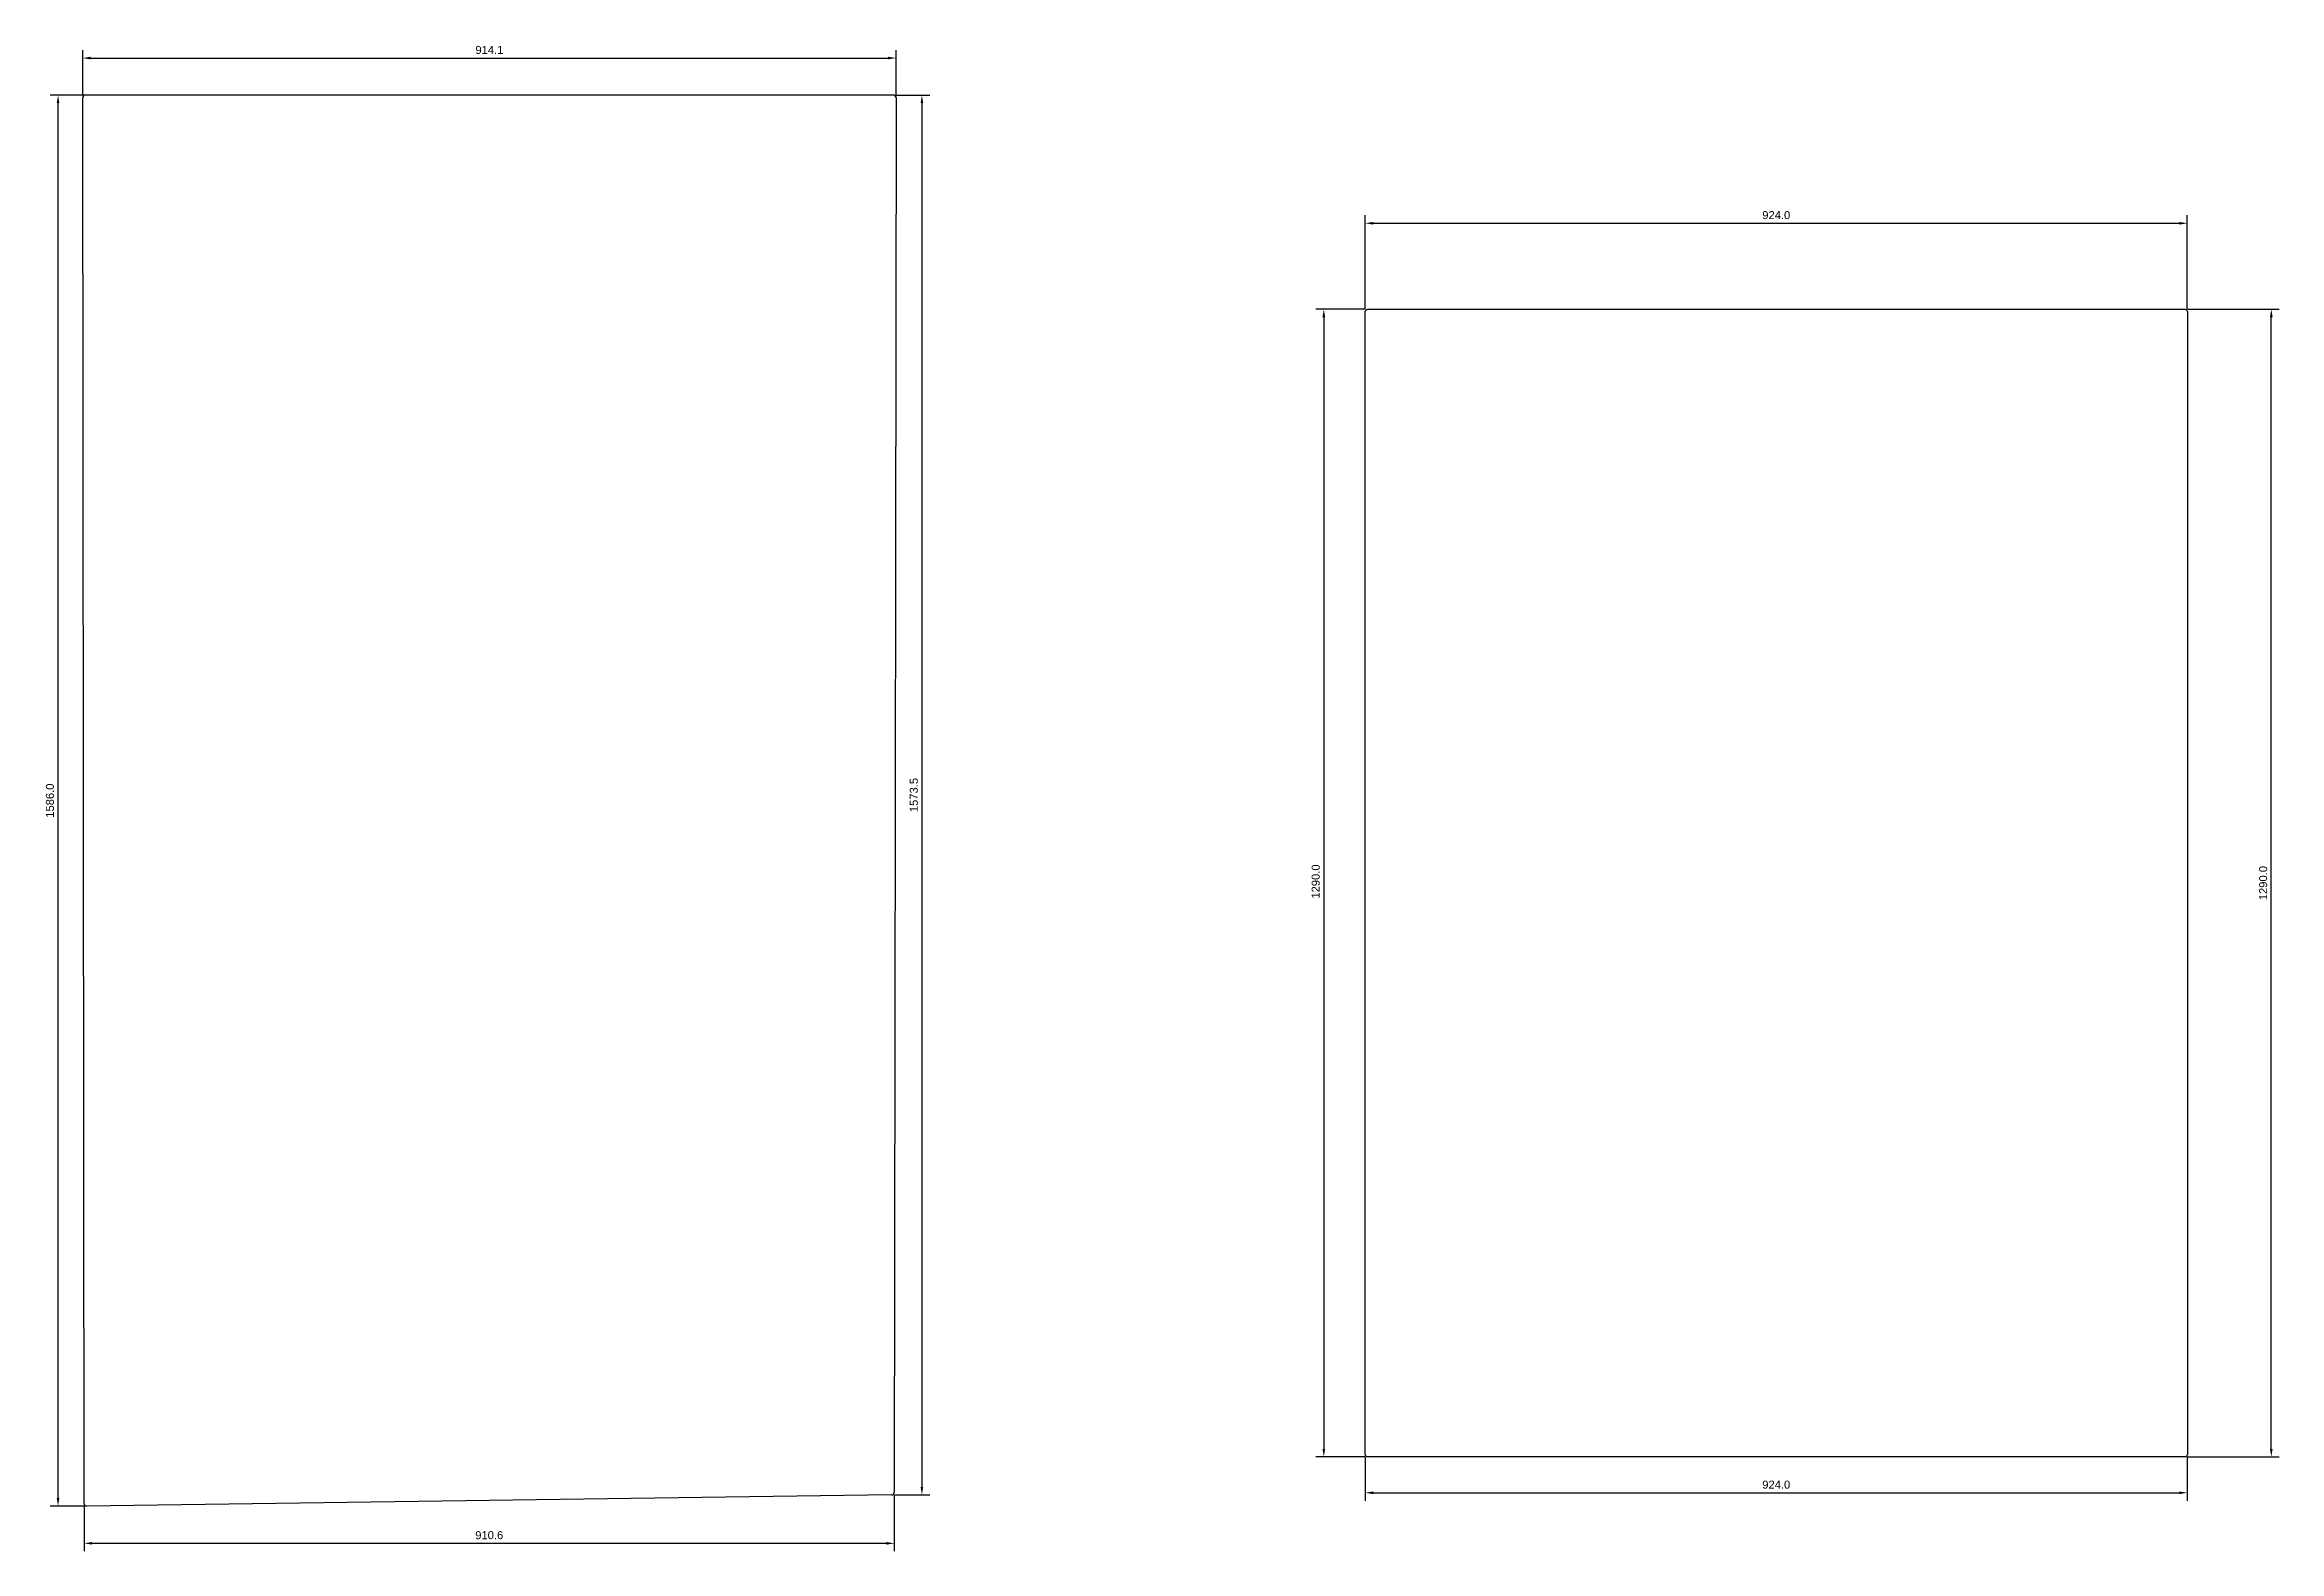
# Model space of a CAD drawing. Header units: inches. Extents: x 713 to 3225, y 867 to 2560.
import ezdxf

# ---------------------------------------------------------------- set-up
doc = ezdxf.new("R2010")
doc.units = ezdxf.units.IN
doc.layers.get('0').update_dxf_attribs({"lineweight": 25})
doc.layers.add('LEICA_3DDISTO_3D', color=5, linetype='Continuous', lineweight=50)
doc.styles.get("Standard").update_dxf_attribs({"font": 'Arial.ttf'})
doc.dimstyles.get("Standard").update_dxf_attribs({"dimscale": 50, "dimtxt": 0.18, "dimasz": 0.18, "dimexe": 0.18, "dimexo": 0.0625, "dimgap": 0.09, "dimtad": 1, "dimdec": 1, "dimzin": 0, "dimdsep": 46, "dimtxsty": 'Standard', "dimcen": 0.09, "dimadec": 1, "dimazin": 0, "dimtfac": 1, "dimtdec": 1, "dimtofl": 0, "dimtmove": 0, "dimatfit": 3, "dimfxl": 1, "dimtolj": 1, "dimtzin": 0, "dimarcsym": 0})

# ---------------------------------------------------------------- blocks, each defined once
blk = doc.blocks.new('*D61')
at = {"color": 0, "lineweight": -2, "ltscale": 4, "transparency": 16777216}
for p, q in [((757.4, 2503.7), (719.2, 2503.7)), ((728.2, 926.7), (728.2, 2494.7)), ((757.4, 917.7), (719.2, 917.7))]:
    blk.add_line(p, q, dxfattribs=at)
at = {"color": 0, "ltscale": 4, "transparency": 16777216}
for points in [[(726.7, 2494.7), (729.7, 2494.7), (728.2, 2503.7)], [(726.7, 926.7), (729.7, 926.7), (728.2, 917.7)]]:
    blk.add_solid(points, dxfattribs=at)
at = {"layer": 'Defpoints', "color": 0, "ltscale": 4, "transparency": 16777216}
for p in [(728.2, 2503.7), (760.5, 2503.7, -2.5), (760.5, 917.7, -1.4)]:
    blk.add_point(p, dxfattribs=at)
at = {"color": 0, "ltscale": 4, "transparency": 16777216, "insert": (719.1, 1710.7), "char_height": 9, "attachment_point": 5, "rotation": 90}
blk.add_mtext('\\A1;1586.0', dxfattribs=at)
blk = doc.blocks.new('*D62')
at = {"color": 0, "lineweight": -2, "ltscale": 4, "transparency": 16777216}
for p, q in [((756, 2503.9), (756, 2554.4)), ((765, 2545.4), (1661, 2545.4)), ((1670, 2502.7), (1670, 2554.4))]:
    blk.add_line(p, q, dxfattribs=at)
at = {"color": 0, "ltscale": 4, "transparency": 16777216}
for points in [[(765, 2546.9), (765, 2543.9), (756, 2545.4)], [(1661, 2546.9), (1661, 2543.9), (1670, 2545.4)]]:
    blk.add_solid(points, dxfattribs=at)
at = {"layer": 'Defpoints', "color": 0, "ltscale": 4, "transparency": 16777216}
for p in [(1670, 2545.4), (756, 2500.7, -2.5), (1670, 2499.6, 0)]:
    blk.add_point(p, dxfattribs=at)
at = {"color": 0, "ltscale": 4, "transparency": 16777216, "insert": (1213, 2554.5), "char_height": 9, "attachment_point": 5}
blk.add_mtext('\\A1;914.1', dxfattribs=at)
blk = doc.blocks.new('*D63')
at = {"color": 0, "lineweight": -2, "ltscale": 4, "transparency": 16777216}
for p, q in [((1668.1, 930.2), (1668.1, 866.9)), ((757.5, 917.6), (757.5, 866.9)), ((766.5, 875.9), (1659.1, 875.9))]:
    blk.add_line(p, q, dxfattribs=at)
at = {"color": 0, "ltscale": 4, "transparency": 16777216}
for points in [[(766.5, 877.4), (766.5, 874.4), (757.5, 875.9)], [(1659.1, 877.4), (1659.1, 874.4), (1668.1, 875.9)]]:
    blk.add_solid(points, dxfattribs=at)
at = {"layer": 'Defpoints', "color": 0, "ltscale": 4, "transparency": 16777216}
for p in [(1668.1, 933.3, 1.3), (757.5, 920.7, -1.4), (1668.1, 875.9)]:
    blk.add_point(p, dxfattribs=at)
at = {"color": 0, "ltscale": 4, "transparency": 16777216, "insert": (1212.8, 885), "char_height": 9, "attachment_point": 5}
blk.add_mtext('\\A1;910.6', dxfattribs=at)
blk = doc.blocks.new('*D64')
at = {"color": 0, "lineweight": -2, "ltscale": 4, "transparency": 16777216}
for p, q in [((1670.1, 2503.7), (1708.1, 2503.7)), ((1699.1, 2494.7), (1699.1, 939.3)), ((1668.2, 930.3), (1708.1, 930.3))]:
    blk.add_line(p, q, dxfattribs=at)
at = {"color": 0, "ltscale": 4, "transparency": 16777216}
for points in [[(1697.6, 2494.7), (1700.6, 2494.7), (1699.1, 2503.7)], [(1697.6, 939.3), (1700.6, 939.3), (1699.1, 930.3)]]:
    blk.add_solid(points, dxfattribs=at)
at = {"layer": 'Defpoints', "color": 0, "ltscale": 4, "transparency": 16777216}
for p in [(1667, 2503.7, 0), (1665.1, 930.3, 1.3), (1699.1, 930.3)]:
    blk.add_point(p, dxfattribs=at)
at = {"color": 0, "ltscale": 4, "transparency": 16777216, "insert": (1690, 1717), "char_height": 9, "attachment_point": 5, "rotation": 90}
blk.add_mtext('\\A1;1573.5', dxfattribs=at)
blk = doc.blocks.new('*D65')
at = {"color": 0, "lineweight": -2, "ltscale": 4, "transparency": 16777216}
for p, q in [((2197.3, 2263.1), (2197.3, 2368.7)), ((3121.3, 2263.1), (3121.3, 2368.7)), ((2206.3, 2359.7), (3112.3, 2359.7))]:
    blk.add_line(p, q, dxfattribs=at)
at = {"color": 0, "ltscale": 4, "transparency": 16777216}
for points in [[(2206.3, 2361.2), (2206.3, 2358.2), (2197.3, 2359.7)], [(3112.3, 2361.2), (3112.3, 2358.2), (3121.3, 2359.7)]]:
    blk.add_solid(points, dxfattribs=at)
at = {"layer": 'Defpoints', "color": 0, "ltscale": 4, "transparency": 16777216}
for p in [(3121.3, 2359.7), (2197.3, 2260), (3121.3, 2260)]:
    blk.add_point(p, dxfattribs=at)
at = {"color": 0, "ltscale": 4, "transparency": 16777216, "insert": (2659.3, 2368.8), "char_height": 9, "attachment_point": 5}
blk.add_mtext('\\A1;924.0', dxfattribs=at)
blk = doc.blocks.new('*D66')
at = {"color": 0, "lineweight": -2, "ltscale": 4, "transparency": 16777216}
for p, q in [((2197.2, 2263), (2141.8, 2263)), ((2150.8, 2254), (2150.8, 982)), ((2197.2, 973), (2141.8, 973))]:
    blk.add_line(p, q, dxfattribs=at)
at = {"color": 0, "ltscale": 4, "transparency": 16777216}
for points in [[(2149.3, 2254), (2152.3, 2254), (2150.8, 2263)], [(2149.3, 982), (2152.3, 982), (2150.8, 973)]]:
    blk.add_solid(points, dxfattribs=at)
at = {"layer": 'Defpoints', "color": 0, "ltscale": 4, "transparency": 16777216}
for p in [(2200.3, 2263), (2150.8, 973), (2200.3, 973)]:
    blk.add_point(p, dxfattribs=at)
at = {"color": 0, "ltscale": 4, "transparency": 16777216, "insert": (2141.7, 1619.8), "char_height": 9, "attachment_point": 5, "rotation": 90}
blk.add_mtext('\\A1;1290.0', dxfattribs=at)
blk = doc.blocks.new('*D67')
at = {"color": 0, "lineweight": -2, "ltscale": 4, "transparency": 16777216}
for p, q in [((2197.3, 972.9), (2197.3, 923.7)), ((3121.3, 972.9), (3121.3, 923.7)), ((2206.3, 932.7), (3112.3, 932.7))]:
    blk.add_line(p, q, dxfattribs=at)
at = {"color": 0, "ltscale": 4, "transparency": 16777216}
for points in [[(2206.3, 934.2), (2206.3, 931.2), (2197.3, 932.7)], [(3112.3, 934.2), (3112.3, 931.2), (3121.3, 932.7)]]:
    blk.add_solid(points, dxfattribs=at)
at = {"layer": 'Defpoints', "color": 0, "ltscale": 4, "transparency": 16777216}
for p in [(2197.3, 976), (3121.3, 976), (3121.3, 932.7)]:
    blk.add_point(p, dxfattribs=at)
at = {"color": 0, "ltscale": 4, "transparency": 16777216, "insert": (2659.3, 941.8), "char_height": 9, "attachment_point": 5}
blk.add_mtext('\\A1;924.0', dxfattribs=at)
blk = doc.blocks.new('*D68')
at = {"color": 0, "lineweight": -2, "ltscale": 4, "transparency": 16777216}
for p, q in [((3121.5, 2263), (3224.7, 2263)), ((3215.7, 982), (3215.7, 2254)), ((3121.5, 973), (3224.7, 973))]:
    blk.add_line(p, q, dxfattribs=at)
at = {"color": 0, "ltscale": 4, "transparency": 16777216}
for points in [[(3214.2, 2254), (3217.2, 2254), (3215.7, 2263)], [(3214.2, 982), (3217.2, 982), (3215.7, 973)]]:
    blk.add_solid(points, dxfattribs=at)
at = {"layer": 'Defpoints', "color": 0, "ltscale": 4, "transparency": 16777216}
for p in [(3118.3, 2263), (3215.7, 2263), (3118.3, 973)]:
    blk.add_point(p, dxfattribs=at)
at = {"color": 0, "ltscale": 4, "transparency": 16777216, "insert": (3206.6, 1618), "char_height": 9, "attachment_point": 5, "rotation": 90}
blk.add_mtext('\\A1;1290.0', dxfattribs=at)

msp = doc.modelspace()

# ---------------------------------------------------------------- linework, layer by layer
for p, q in [((757.45, 920.7, -1.43), (755.95, 2500.73, -2.48)), ((1667.01, 2503.74, -0.01), (758.95, 2503.74, -2.47)), ((1670.01, 2500.73, 0), (1668.05, 933.28, 1.26)), ((1665.1, 930.28, 1.26), (760.49, 917.7, -1.42))]:
    msp.add_line(p, q)
msp.add_lwpolyline([(2200.33, 2262.98), (3118.33, 2262.98, -0.4142136), (3121.33, 2259.98), (3121.33, 975.98, -0.4142136), (3118.33, 972.98), (2200.33, 972.98, -0.4142136), (2197.33, 975.98), (2197.33, 2259.98, -0.4142136)], format="xyb", close=True)
at = {"extrusion": (-0.00271, 0.000657975, 0.999996)}
msp.add_arc((758.94, 2500.74, -2.88), 3, 89.99997, 180.05449, dxfattribs=at)
at = {"extrusion": (-0.00271, 0.000807213, 0.999996)}
msp.add_arc((1667.01, 2500.74, -2.51), 3, 359.92856, 89.99997, dxfattribs=at)
at = {"extrusion": (-0.00297, 0.000807537, 0.999995)}
msp.add_arc((1665.05, 933.28, -2.94), 3, 270.79661, 359.92857, dxfattribs=at)
at = {"extrusion": (-0.002968, 0.00065773, 0.999995)}
msp.add_arc((760.44, 920.7, -3.07), 3, 180.0545, 270.79661, dxfattribs=at)
at = {"layer": 'LEICA_3DDISTO_3D'}
msp.add_line((1670.01, 2503.74, 0), (1670.01, 2503.74), dxfattribs=at)

# ---------------------------------------------------------------- dimensions: what is measured, and where the dimension line sits
at = {"ltscale": 4}
for base, p1, p2, picture, middle in [((1670.01, 2545.42), (755.95, 2500.73, -2.48), (1670.01, 2499.59, 0), '*D62', (1212.98, 2554.52)), ((3121.33, 2359.69), (2197.33, 2259.98), (3121.33, 2259.98), '*D65', (2659.33, 2368.78)), ((3121.33, 932.73), (2197.33, 975.98), (3121.33, 975.98), '*D67', (2659.33, 941.82)), ((1668.05, 875.91), (757.45, 920.7, -1.43), (1668.05, 933.28, 1.26), '*D63', (1212.75, 885.01))]:
    dim = msp.add_linear_dim(base=base, p1=p1, p2=p2, dimstyle='Standard', dxfattribs=at)
    dim.commit()
    dim.dimension.update_dxf_attribs({"geometry": picture, "text_midpoint": middle})
for base, p1, p2, picture, middle in [((728.18, 2503.74), (760.49, 917.7, -1.42), (760.5, 2503.74, -2.47), '*D61', (719.08, 1710.72)), ((1699.12, 930.28), (1667.01, 2503.74, -0.01), (1665.1, 930.28, 1.26), '*D64', (1690.02, 1717.01)), ((3215.7, 2262.98), (3118.33, 972.98), (3118.33, 2262.98), '*D68', (3206.6, 1617.98))]:
    dim = msp.add_linear_dim(base=base, p1=p1, p2=p2, angle=90, dimstyle='Standard', dxfattribs=at)
    dim.commit()
    dim.dimension.update_dxf_attribs({"geometry": picture, "text_midpoint": middle})
dim = msp.add_linear_dim(base=(2150.81, 972.98), p1=(2200.33, 2262.98), p2=(2200.33, 972.98), angle=90, dimstyle='Standard', dxfattribs=at)
dim.commit()
dim.dimension.update_dxf_attribs({"geometry": '*D66', "text_midpoint": (2150.81, 1619.79), "dimtype": 160})

doc.saveas('drawing.dxf')
